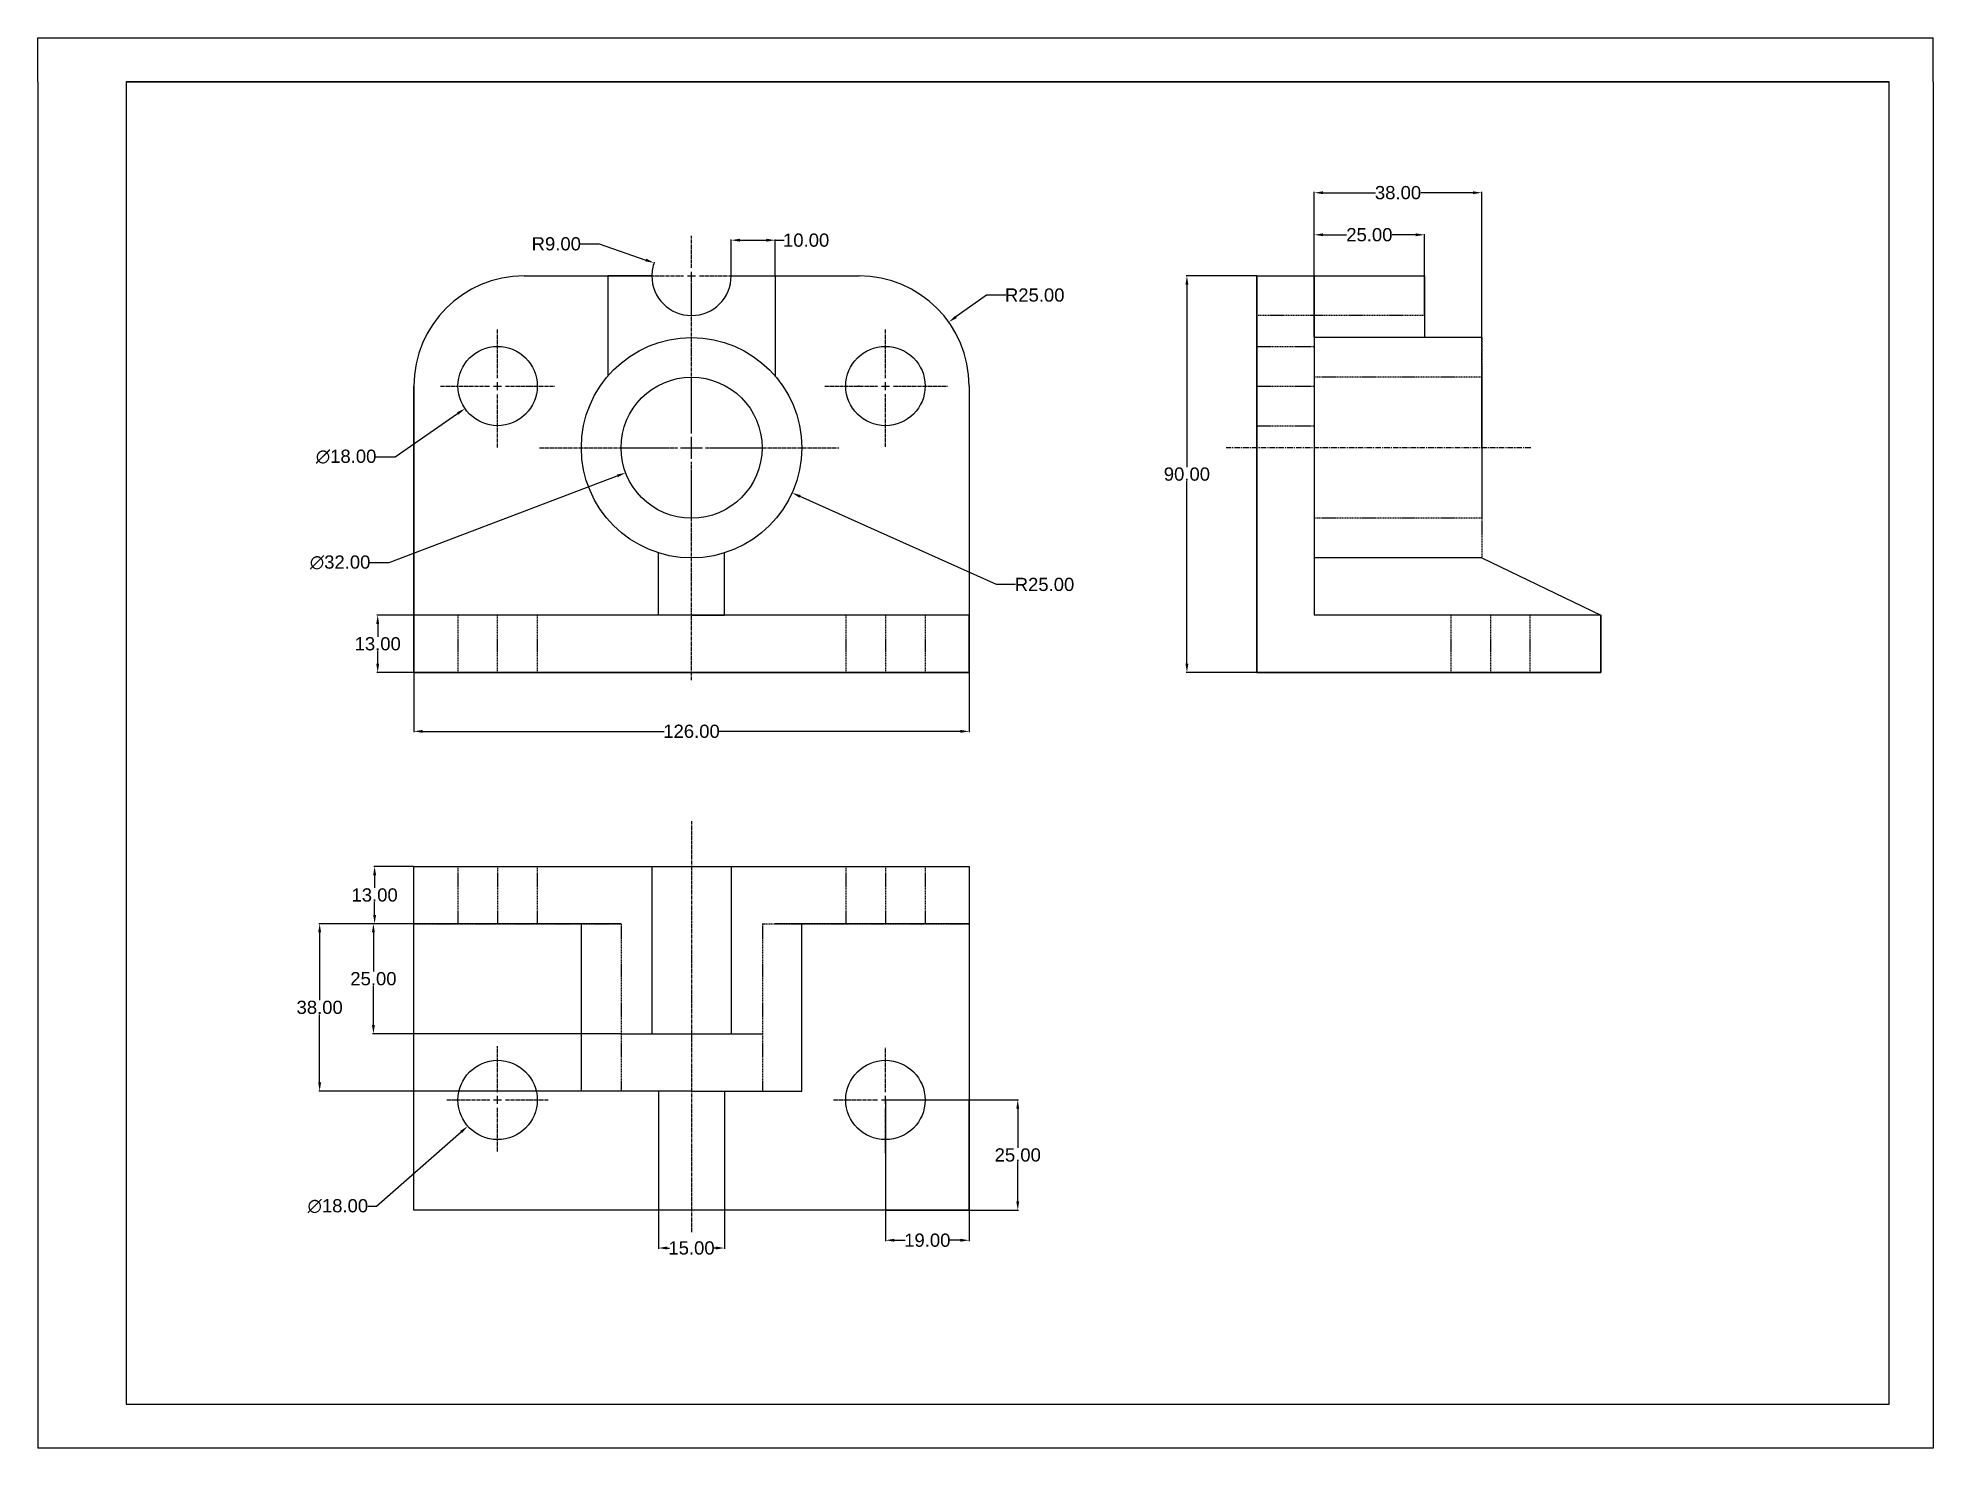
# Model space of a CAD drawing. Header units: inches. Extents: x 3 to 433, y 3 to 323.
import ezdxf

# ---------------------------------------------------------------- set-up
doc = ezdxf.new("R2010")
doc.units = ezdxf.units.IN
doc.header["$MEASUREMENT"] = 0
for name, pattern in [('CENTER', [2, 1.25, -0.25, 0.25, -0.25]), ('CENTER2', [1.125, 0.75, -0.125, 0.125, -0.125]), ('HIDDEN', [0.375, 0.25, -0.125])]:
    doc.linetypes.add(name, pattern=pattern)
doc.styles.get("Standard").update_dxf_attribs({"font": 'arial.ttf'})
doc.dimstyles.get("Standard").update_dxf_attribs({"dimtxt": 3, "dimasz": 2, "dimexe": 0.18, "dimexo": 0.0625, "dimgap": 0.09, "dimtad": 0, "dimtih": 1, "dimtoh": 1, "dimzin": 0, "dimdsep": 46, "dimtxsty": 'Standard', "dimcen": 0.09, "dimclrd": 140, "dimclre": 152, "dimadec": 0, "dimazin": 0, "dimtfac": 1, "dimtofl": 0, "dimtmove": 0, "dimatfit": 3, "dimfxl": 1, "dimtolj": 1, "dimtzin": 0, "dimarcsym": 0})

# ---------------------------------------------------------------- blocks, each defined once
blk = doc.blocks.new('*U28')
at = {"color": 0, "linetype": 'CENTER2', "transparency": 16777216}
for p, q in [((0, 1.8), (0, 12.87)), ((-12.96, 0), (-1.8, 0)), ((1.8, 0), (12.99, 0)), ((0, -13.93), (0, -1.8))]:
    blk.add_line(p, q, dxfattribs=at)
at = {"color": 0, "linetype": 'Continuous', "transparency": 16777216}
for p, q in [((-0.9, 0), (0.9, 0)), ((0, -0.9), (0, 0.9))]:
    blk.add_line(p, q, dxfattribs=at)
blk = doc.blocks.new('*U30')
at = {"color": 0, "linetype": 'CENTER2', "transparency": 16777216}
for p, q in [((0, 1.8), (0, 12.99)), ((-13.76, 0), (-1.8, 0)), ((1.8, 0), (14.1, 0)), ((0, -13.81), (0, -1.8))]:
    blk.add_line(p, q, dxfattribs=at)
at = {"color": 0, "linetype": 'Continuous', "transparency": 16777216}
for p, q in [((-0.9, 0), (0.9, 0)), ((0, -0.9), (0, 0.9))]:
    blk.add_line(p, q, dxfattribs=at)
blk = doc.blocks.new('*U31')
at = {"color": 0, "linetype": 'CENTER2', "transparency": 16777216}
for p, q in [((0, 1.8), (0, 11.89)), ((-11.8, 0), (-1.8, 0)), ((1.8, 0), (11.37, 0)), ((0, -12.1), (0, -1.8))]:
    blk.add_line(p, q, dxfattribs=at)
at = {"color": 0, "linetype": 'Continuous', "transparency": 16777216}
for p, q in [((-0.9, 0), (0.9, 0)), ((0, -0.9), (0, 0.9))]:
    blk.add_line(p, q, dxfattribs=at)
blk = doc.blocks.new('*U32')
at = {"color": 0, "linetype": 'CENTER2', "transparency": 16777216}
for p, q in [((0, 1.8), (0, 12.23)), ((-11.54, 0), (-1.8, 0)), ((1.8, 0), (11.51, 0)), ((0, -11.71), (0, -1.8))]:
    blk.add_line(p, q, dxfattribs=at)
at = {"color": 0, "linetype": 'Continuous', "transparency": 16777216}
for p, q in [((-0.9, 0), (0.9, 0)), ((0, -0.9), (0, 0.9))]:
    blk.add_line(p, q, dxfattribs=at)
blk = doc.blocks.new('*U33')
at = {"color": 0, "linetype": 'CENTER2', "transparency": 16777216}
for p, q in [((0, 1.8), (0, 9.12)), ((-9.12, 0), (-1.8, 0)), ((1.8, 0), (9.12, 0)), ((0, -9.12), (0, -1.8))]:
    blk.add_line(p, q, dxfattribs=at)
at = {"color": 0, "linetype": 'Continuous', "transparency": 16777216}
for p, q in [((-0.9, 0), (0.9, 0)), ((0, -0.9), (0, 0.9))]:
    blk.add_line(p, q, dxfattribs=at)
blk = doc.blocks.new('*U34')
at = {"color": 0, "linetype": 'CENTER2', "transparency": 16777216}
for p, q in [((0, 3.2), (0, 16.12)), ((-16.12, 0), (-3.2, 0)), ((3.2, 0), (16.12, 0)), ((0, -16.12), (0, -3.2))]:
    blk.add_line(p, q, dxfattribs=at)
at = {"color": 0, "linetype": 'Continuous', "transparency": 16777216}
for p, q in [((-1.6, 0), (1.6, 0)), ((0, -1.6), (0, 1.6))]:
    blk.add_line(p, q, dxfattribs=at)
blk = doc.blocks.new('*U35')
at = {"color": 0, "linetype": 'CENTER2', "transparency": 16777216}
for p, q in [((0, 5), (0, 39)), ((-34.5, 0), (-5, 0)), ((5, 0), (33.46, 0)), ((0, -52.73), (0, -5))]:
    blk.add_line(p, q, dxfattribs=at)
at = {"color": 0, "linetype": 'Continuous', "transparency": 16777216}
for p, q in [((-2.5, 0), (2.5, 0)), ((0, -2.5), (0, 2.5))]:
    blk.add_line(p, q, dxfattribs=at)
blk = doc.blocks.new('*D36')
at = {"color": 152, "linetype": 'Continuous', "lineweight": -2, "transparency": 16777216}
for p, q in [((87.91, 178.53), (87.91, 165.05)), ((213.91, 178.53), (213.91, 165.05))]:
    blk.add_line(p, q, dxfattribs=at)
at = {"color": 140, "linetype": 'Continuous', "lineweight": -2, "transparency": 16777216}
for p, q in [((89.91, 165.23), (144.74, 165.23)), ((211.91, 165.23), (157.08, 165.23))]:
    blk.add_line(p, q, dxfattribs=at)
at = {"color": 140, "linetype": 'Continuous', "transparency": 16777216}
for points in [[(89.91, 165.56), (89.91, 164.9), (87.91, 165.23)], [(211.91, 165.56), (211.91, 164.9), (213.91, 165.23)]]:
    blk.add_solid(points, dxfattribs=at)
at = {"layer": 'Defpoints', "color": 0, "linetype": 'Continuous', "transparency": 16777216}
for p in [(87.91, 178.59), (213.91, 178.59), (213.91, 165.23)]:
    blk.add_point(p, dxfattribs=at)
at = {"color": 0, "linetype": 'Continuous', "transparency": 16777216, "insert": (150.91, 165.23), "char_height": 3, "attachment_point": 5}
blk.add_mtext('\\A1;126.00', dxfattribs=at)
blk = doc.blocks.new('*D37')
at = {"color": 152, "linetype": 'Continuous', "lineweight": -2, "transparency": 16777216}
for p, q in [((279.15, 268.59), (263.13, 268.59)), ((279.15, 178.59), (263.13, 178.59))]:
    blk.add_line(p, q, dxfattribs=at)
at = {"color": 140, "linetype": 'Continuous', "lineweight": -2, "transparency": 16777216}
for p, q in [((263.31, 266.59), (263.31, 225.21)), ((263.31, 180.59), (263.31, 221.97))]:
    blk.add_line(p, q, dxfattribs=at)
at = {"color": 140, "linetype": 'Continuous', "transparency": 16777216}
for points in [[(262.98, 266.59), (263.65, 266.59), (263.31, 268.59)], [(262.98, 180.59), (263.65, 180.59), (263.31, 178.59)]]:
    blk.add_solid(points, dxfattribs=at)
at = {"layer": 'Defpoints', "color": 0, "linetype": 'Continuous', "transparency": 16777216}
for p in [(279.21, 268.59), (263.31, 178.59), (279.21, 178.59)]:
    blk.add_point(p, dxfattribs=at)
at = {"color": 0, "linetype": 'Continuous', "transparency": 16777216, "insert": (263.31, 223.59), "char_height": 3, "attachment_point": 5}
blk.add_mtext('\\A1;90.00', dxfattribs=at)
blk = doc.blocks.new('*D38')
at = {"color": 152, "linetype": 'Continuous', "lineweight": -2, "transparency": 16777216}
for p, q in [((106.82, 243.59), (107, 243.59)), ((106.91, 243.5), (106.91, 243.68))]:
    blk.add_line(p, q, dxfattribs=at)
at = {"color": 140, "linetype": 'Continuous', "lineweight": -2, "transparency": 16777216}
for p, q in [((83.65, 227.56), (97.85, 237.35)), ((79.32, 227.56), (83.65, 227.56))]:
    blk.add_line(p, q, dxfattribs=at)
at = {"color": 140, "linetype": 'Continuous', "transparency": 16777216}
blk.add_solid([(97.67, 237.62), (98.04, 237.07), (99.5, 238.48)], dxfattribs=at)
at = {"layer": 'Defpoints', "color": 0, "linetype": 'Continuous', "transparency": 16777216}
for p in [(114.33, 248.69), (99.5, 238.48)]:
    blk.add_point(p, dxfattribs=at)
at = {"color": 0, "linetype": 'Continuous', "transparency": 16777216, "insert": (72.54, 227.56), "char_height": 3, "attachment_point": 5}
blk.add_mtext('\\A1;∅18.00', dxfattribs=at)
blk = doc.blocks.new('*D39')
at = {"color": 152, "linetype": 'Continuous', "lineweight": -2, "transparency": 16777216}
for p, q in [((150.82, 229.59), (151, 229.59)), ((150.91, 229.5), (150.91, 229.68))]:
    blk.add_line(p, q, dxfattribs=at)
at = {"color": 140, "linetype": 'Continuous', "lineweight": -2, "transparency": 16777216}
for p, q in [((220.08, 198.56), (175.55, 218.54)), ((224.41, 198.56), (220.08, 198.56))]:
    blk.add_line(p, q, dxfattribs=at)
at = {"color": 140, "linetype": 'Continuous', "transparency": 16777216}
blk.add_solid([(175.68, 218.84), (175.41, 218.23), (173.72, 219.36)], dxfattribs=at)
at = {"layer": 'Defpoints', "color": 0, "linetype": 'Continuous', "transparency": 16777216}
for p in [(150.91, 229.59), (173.72, 219.36)]:
    blk.add_point(p, dxfattribs=at)
at = {"color": 0, "linetype": 'Continuous', "transparency": 16777216, "insert": (231, 198.56), "char_height": 3, "attachment_point": 5}
blk.add_mtext('\\A1;R25.00', dxfattribs=at)
blk = doc.blocks.new('*D40')
at = {"color": 152, "linetype": 'Continuous', "lineweight": -2, "transparency": 16777216}
for p, q in [((150.82, 229.59), (151, 229.59)), ((150.91, 229.5), (150.91, 229.68))]:
    blk.add_line(p, q, dxfattribs=at)
at = {"color": 140, "linetype": 'Continuous', "lineweight": -2, "transparency": 16777216}
for p, q in [((82.29, 203.55), (134.08, 223.2)), ((77.96, 203.55), (82.29, 203.55))]:
    blk.add_line(p, q, dxfattribs=at)
at = {"color": 140, "linetype": 'Continuous', "transparency": 16777216}
blk.add_solid([(133.97, 223.51), (134.2, 222.89), (135.95, 223.91)], dxfattribs=at)
at = {"layer": 'Defpoints', "color": 0, "linetype": 'Continuous', "transparency": 16777216}
for p in [(165.87, 235.27), (135.95, 223.91)]:
    blk.add_point(p, dxfattribs=at)
at = {"color": 0, "linetype": 'Continuous', "transparency": 16777216, "insert": (71.18, 203.55), "char_height": 3, "attachment_point": 5}
blk.add_mtext('\\A1;∅32.00', dxfattribs=at)
blk = doc.blocks.new('*D41')
at = {"color": 152, "linetype": 'Continuous', "lineweight": -2, "transparency": 16777216}
for p, q in [((159.91, 268.65), (159.91, 276.86)), ((169.91, 268.65), (169.91, 276.86))]:
    blk.add_line(p, q, dxfattribs=at)
at = {"color": 140, "linetype": 'Continuous', "lineweight": -2, "transparency": 16777216}
for p, q in [((161.91, 276.68), (167.91, 276.68)), ((169.91, 276.68), (171.91, 276.68))]:
    blk.add_line(p, q, dxfattribs=at)
at = {"color": 140, "linetype": 'Continuous', "transparency": 16777216}
for points in [[(161.91, 277.02), (161.91, 276.35), (159.91, 276.68)], [(167.91, 277.02), (167.91, 276.35), (169.91, 276.68)]]:
    blk.add_solid(points, dxfattribs=at)
at = {"layer": 'Defpoints', "color": 0, "linetype": 'Continuous', "transparency": 16777216}
for p in [(169.91, 276.68), (159.91, 268.59), (169.91, 268.59)]:
    blk.add_point(p, dxfattribs=at)
at = {"color": 0, "linetype": 'Continuous', "transparency": 16777216, "insert": (176.92, 276.68), "char_height": 3, "attachment_point": 5}
blk.add_mtext('\\A1;10.00', dxfattribs=at)
blk = doc.blocks.new('*D42')
at = {"color": 140, "linetype": 'Continuous', "lineweight": -2, "transparency": 16777216}
for p, q in [((217.86, 264.22), (210.9, 259.26)), ((222.2, 264.22), (217.86, 264.22))]:
    blk.add_line(p, q, dxfattribs=at)
at = {"color": 152, "linetype": 'Continuous', "lineweight": -2, "transparency": 16777216}
for p, q in [((188.82, 243.59), (189, 243.59)), ((188.91, 243.5), (188.91, 243.68))]:
    blk.add_line(p, q, dxfattribs=at)
at = {"color": 140, "linetype": 'Continuous', "transparency": 16777216}
blk.add_solid([(210.71, 259.53), (211.1, 258.99), (209.27, 258.1)], dxfattribs=at)
at = {"layer": 'Defpoints', "color": 0, "linetype": 'Continuous', "transparency": 16777216}
for p in [(209.27, 258.1), (188.91, 243.59)]:
    blk.add_point(p, dxfattribs=at)
at = {"color": 0, "linetype": 'Continuous', "transparency": 16777216, "insert": (228.78, 264.22), "char_height": 3, "attachment_point": 5}
blk.add_mtext('\\A1;R25.00', dxfattribs=at)
blk = doc.blocks.new('*D43')
at = {"color": 140, "linetype": 'Continuous', "lineweight": -2, "transparency": 16777216}
for p, q in [((125.64, 275.85), (129.97, 275.85)), ((129.97, 275.85), (140.52, 272.19))]:
    blk.add_line(p, q, dxfattribs=at)
at = {"color": 152, "linetype": 'Continuous', "lineweight": -2, "transparency": 16777216}
for p, q in [((150.82, 268.59), (151, 268.59)), ((150.91, 268.5), (150.91, 268.68))]:
    blk.add_line(p, q, dxfattribs=at)
blk.add_arc((150.91, 268.59), 9, 159.722, 179.6021, dxfattribs=at)
at = {"color": 140, "linetype": 'Continuous', "transparency": 16777216}
blk.add_solid([(140.63, 272.51), (140.41, 271.88), (142.41, 271.54)], dxfattribs=at)
at = {"layer": 'Defpoints', "color": 0, "linetype": 'Continuous', "transparency": 16777216}
for p in [(142.41, 271.54), (150.91, 268.59)]:
    blk.add_point(p, dxfattribs=at)
at = {"color": 0, "linetype": 'Continuous', "transparency": 16777216, "insert": (120.23, 275.85), "char_height": 3, "attachment_point": 5}
blk.add_mtext('\\A1;R9.00', dxfattribs=at)
blk = doc.blocks.new('*D44')
at = {"color": 152, "linetype": 'Continuous', "lineweight": -2, "transparency": 16777216}
for p, q in [((87.85, 191.59), (79.53, 191.59)), ((87.85, 178.59), (79.53, 178.59))]:
    blk.add_line(p, q, dxfattribs=at)
at = {"color": 140, "linetype": 'Continuous', "lineweight": -2, "transparency": 16777216}
for p, q in [((79.71, 189.59), (79.71, 186.71)), ((79.71, 180.59), (79.71, 183.47))]:
    blk.add_line(p, q, dxfattribs=at)
at = {"color": 140, "linetype": 'Continuous', "transparency": 16777216}
for points in [[(79.38, 189.59), (80.04, 189.59), (79.71, 191.59)], [(79.38, 180.59), (80.04, 180.59), (79.71, 178.59)]]:
    blk.add_solid(points, dxfattribs=at)
at = {"layer": 'Defpoints', "color": 0, "linetype": 'Continuous', "transparency": 16777216}
for p in [(87.91, 191.59), (79.71, 178.59), (87.91, 178.59)]:
    blk.add_point(p, dxfattribs=at)
at = {"color": 0, "linetype": 'Continuous', "transparency": 16777216, "insert": (79.71, 185.09), "char_height": 3, "attachment_point": 5}
blk.add_mtext('\\A1;13.00', dxfattribs=at)
blk = doc.blocks.new('*D45')
at = {"color": 152, "linetype": 'Continuous', "lineweight": -2, "transparency": 16777216}
for p, q in [((143.41, 56.53), (143.41, 47.81)), ((158.41, 56.53), (158.41, 47.81))]:
    blk.add_line(p, q, dxfattribs=at)
at = {"color": 140, "linetype": 'Continuous', "lineweight": -2, "transparency": 16777216}
for p, q in [((145.41, 47.99), (145.91, 47.99)), ((156.41, 47.99), (155.92, 47.99))]:
    blk.add_line(p, q, dxfattribs=at)
at = {"color": 140, "linetype": 'Continuous', "transparency": 16777216}
for points in [[(145.41, 48.33), (145.41, 47.66), (143.41, 47.99)], [(156.41, 48.33), (156.41, 47.66), (158.41, 47.99)]]:
    blk.add_solid(points, dxfattribs=at)
at = {"layer": 'Defpoints', "color": 0, "linetype": 'Continuous', "transparency": 16777216}
for p in [(143.41, 56.59), (158.41, 56.59), (158.41, 47.99)]:
    blk.add_point(p, dxfattribs=at)
at = {"color": 0, "linetype": 'Continuous', "transparency": 16777216, "insert": (150.91, 47.99), "char_height": 3, "attachment_point": 5}
blk.add_mtext('\\A1;15.00', dxfattribs=at)
blk = doc.blocks.new('*D46')
at = {"color": 152, "linetype": 'Continuous', "lineweight": -2, "transparency": 16777216}
for p, q in [((87.85, 134.59), (78.83, 134.59)), ((87.85, 121.59), (78.83, 121.59))]:
    blk.add_line(p, q, dxfattribs=at)
at = {"color": 140, "linetype": 'Continuous', "lineweight": -2, "transparency": 16777216}
for p, q in [((79.01, 132.59), (79.01, 129.71)), ((79.01, 123.59), (79.01, 126.47))]:
    blk.add_line(p, q, dxfattribs=at)
at = {"color": 140, "linetype": 'Continuous', "transparency": 16777216}
for points in [[(78.68, 132.59), (79.35, 132.59), (79.01, 134.59)], [(78.68, 123.59), (79.35, 123.59), (79.01, 121.59)]]:
    blk.add_solid(points, dxfattribs=at)
at = {"layer": 'Defpoints', "color": 0, "linetype": 'Continuous', "transparency": 16777216}
for p in [(87.91, 134.59), (79.01, 121.59), (87.91, 121.59)]:
    blk.add_point(p, dxfattribs=at)
at = {"color": 0, "linetype": 'Continuous', "transparency": 16777216, "insert": (79.01, 128.09), "char_height": 3, "attachment_point": 5}
blk.add_mtext('\\A1;13.00', dxfattribs=at)
blk = doc.blocks.new('*D47')
at = {"color": 152, "linetype": 'Continuous', "lineweight": -2, "transparency": 16777216}
for p, q in [((134.85, 121.59), (78.56, 121.59)), ((134.85, 96.59), (78.56, 96.59))]:
    blk.add_line(p, q, dxfattribs=at)
at = {"color": 140, "linetype": 'Continuous', "lineweight": -2, "transparency": 16777216}
for p, q in [((78.74, 119.59), (78.74, 110.71)), ((78.74, 98.59), (78.74, 107.47))]:
    blk.add_line(p, q, dxfattribs=at)
at = {"color": 140, "linetype": 'Continuous', "transparency": 16777216}
for points in [[(78.4, 119.59), (79.07, 119.59), (78.74, 121.59)], [(78.4, 98.59), (79.07, 98.59), (78.74, 96.59)]]:
    blk.add_solid(points, dxfattribs=at)
at = {"layer": 'Defpoints', "color": 0, "linetype": 'Continuous', "transparency": 16777216}
for p in [(134.91, 121.59), (78.74, 96.59), (134.91, 96.59)]:
    blk.add_point(p, dxfattribs=at)
at = {"color": 0, "linetype": 'Continuous', "transparency": 16777216, "insert": (78.74, 109.09), "char_height": 3, "attachment_point": 5}
blk.add_mtext('\\A1;25.00', dxfattribs=at)
blk = doc.blocks.new('*D48')
at = {"color": 152, "linetype": 'Continuous', "lineweight": -2, "transparency": 16777216}
for p, q in [((134.85, 121.59), (66.36, 121.59)), ((134.85, 83.59), (66.36, 83.59))]:
    blk.add_line(p, q, dxfattribs=at)
at = {"color": 140, "linetype": 'Continuous', "lineweight": -2, "transparency": 16777216}
for p, q in [((66.54, 119.59), (66.54, 104.21)), ((66.54, 85.59), (66.54, 100.97))]:
    blk.add_line(p, q, dxfattribs=at)
at = {"color": 140, "linetype": 'Continuous', "transparency": 16777216}
for points in [[(66.2, 119.59), (66.87, 119.59), (66.54, 121.59)], [(66.2, 85.59), (66.87, 85.59), (66.54, 83.59)]]:
    blk.add_solid(points, dxfattribs=at)
at = {"layer": 'Defpoints', "color": 0, "linetype": 'Continuous', "transparency": 16777216}
for p in [(134.91, 121.59), (66.54, 83.59), (134.91, 83.59)]:
    blk.add_point(p, dxfattribs=at)
at = {"color": 0, "linetype": 'Continuous', "transparency": 16777216, "insert": (66.54, 102.59), "char_height": 3, "attachment_point": 5}
blk.add_mtext('\\A1;38.00', dxfattribs=at)
blk = doc.blocks.new('*D49')
at = {"color": 152, "linetype": 'Continuous', "lineweight": -2, "transparency": 16777216}
for p, q in [((194.91, 81.53), (194.91, 49.57)), ((213.91, 81.53), (213.91, 49.57))]:
    blk.add_line(p, q, dxfattribs=at)
at = {"color": 140, "linetype": 'Continuous', "lineweight": -2, "transparency": 16777216}
for p, q in [((196.91, 49.75), (199.41, 49.75)), ((211.91, 49.75), (209.42, 49.75))]:
    blk.add_line(p, q, dxfattribs=at)
at = {"color": 140, "linetype": 'Continuous', "transparency": 16777216}
for points in [[(196.91, 50.09), (196.91, 49.42), (194.91, 49.75)], [(211.91, 50.09), (211.91, 49.42), (213.91, 49.75)]]:
    blk.add_solid(points, dxfattribs=at)
at = {"layer": 'Defpoints', "color": 0, "linetype": 'Continuous', "transparency": 16777216}
for p in [(194.91, 81.59), (213.91, 81.59), (213.91, 49.75)]:
    blk.add_point(p, dxfattribs=at)
at = {"color": 0, "linetype": 'Continuous', "transparency": 16777216, "insert": (204.41, 49.75), "char_height": 3, "attachment_point": 5}
blk.add_mtext('\\A1;19.00', dxfattribs=at)
blk = doc.blocks.new('*D50')
at = {"color": 152, "linetype": 'Continuous', "lineweight": -2, "transparency": 16777216}
for p, q in [((194.98, 81.59), (225.11, 81.59)), ((194.98, 56.59), (225.11, 56.59))]:
    blk.add_line(p, q, dxfattribs=at)
at = {"color": 140, "linetype": 'Continuous', "lineweight": -2, "transparency": 16777216}
for p, q in [((224.93, 79.59), (224.93, 70.71)), ((224.93, 58.59), (224.93, 67.47))]:
    blk.add_line(p, q, dxfattribs=at)
at = {"color": 140, "linetype": 'Continuous', "transparency": 16777216}
for points in [[(224.6, 79.59), (225.26, 79.59), (224.93, 81.59)], [(224.6, 58.59), (225.26, 58.59), (224.93, 56.59)]]:
    blk.add_solid(points, dxfattribs=at)
at = {"layer": 'Defpoints', "color": 0, "linetype": 'Continuous', "transparency": 16777216}
for p in [(194.91, 81.59), (194.91, 56.59), (224.93, 56.59)]:
    blk.add_point(p, dxfattribs=at)
at = {"color": 0, "linetype": 'Continuous', "transparency": 16777216, "insert": (224.93, 69.09), "char_height": 3, "attachment_point": 5}
blk.add_mtext('\\A1;25.00', dxfattribs=at)
blk = doc.blocks.new('*D51')
at = {"color": 152, "linetype": 'Continuous', "lineweight": -2, "transparency": 16777216}
for p, q in [((106.82, 81.59), (107, 81.59)), ((106.91, 81.5), (106.91, 81.68))]:
    blk.add_line(p, q, dxfattribs=at)
at = {"color": 140, "linetype": 'Continuous', "lineweight": -2, "transparency": 16777216}
for p, q in [((79.45, 57.49), (98.65, 74.33)), ((77.45, 57.49), (79.45, 57.49))]:
    blk.add_line(p, q, dxfattribs=at)
at = {"color": 140, "linetype": 'Continuous', "transparency": 16777216}
blk.add_solid([(98.43, 74.58), (98.86, 74.08), (100.15, 75.65)], dxfattribs=at)
at = {"layer": 'Defpoints', "color": 0, "linetype": 'Continuous', "transparency": 16777216}
for p in [(113.68, 87.52), (100.15, 75.65)]:
    blk.add_point(p, dxfattribs=at)
at = {"color": 0, "linetype": 'Continuous', "transparency": 16777216, "insert": (70.67, 57.49), "char_height": 3, "attachment_point": 5}
blk.add_mtext('\\A1;∅18.00', dxfattribs=at)
blk = doc.blocks.new('*D52')
at = {"color": 152, "linetype": 'Continuous', "lineweight": -2, "transparency": 16777216}
for p, q in [((292.21, 259.65), (292.21, 278.09)), ((317.21, 259.65), (317.21, 278.09))]:
    blk.add_line(p, q, dxfattribs=at)
at = {"color": 140, "linetype": 'Continuous', "lineweight": -2, "transparency": 16777216}
for p, q in [((294.21, 277.91), (299.54, 277.91)), ((315.21, 277.91), (309.89, 277.91))]:
    blk.add_line(p, q, dxfattribs=at)
at = {"color": 140, "linetype": 'Continuous', "transparency": 16777216}
for points in [[(294.21, 278.25), (294.21, 277.58), (292.21, 277.91)], [(315.21, 278.25), (315.21, 277.58), (317.21, 277.91)]]:
    blk.add_solid(points, dxfattribs=at)
at = {"layer": 'Defpoints', "color": 0, "linetype": 'Continuous', "transparency": 16777216}
for p in [(317.21, 277.91), (292.21, 259.59), (317.21, 259.59)]:
    blk.add_point(p, dxfattribs=at)
at = {"color": 0, "linetype": 'Continuous', "transparency": 16777216, "insert": (304.71, 277.91), "char_height": 3, "attachment_point": 5}
blk.add_mtext('\\A1;25.00', dxfattribs=at)
blk = doc.blocks.new('*D53')
at = {"color": 152, "linetype": 'Continuous', "lineweight": -2, "transparency": 16777216}
for p, q in [((292.21, 254.65), (292.21, 287.64)), ((330.21, 254.65), (330.21, 287.64))]:
    blk.add_line(p, q, dxfattribs=at)
at = {"color": 140, "linetype": 'Continuous', "lineweight": -2, "transparency": 16777216}
for p, q in [((294.21, 287.46), (306.07, 287.46)), ((328.21, 287.46), (316.36, 287.46))]:
    blk.add_line(p, q, dxfattribs=at)
at = {"color": 140, "linetype": 'Continuous', "transparency": 16777216}
for points in [[(294.21, 287.79), (294.21, 287.12), (292.21, 287.46)], [(328.21, 287.79), (328.21, 287.12), (330.21, 287.46)]]:
    blk.add_solid(points, dxfattribs=at)
at = {"layer": 'Defpoints', "color": 0, "linetype": 'Continuous', "transparency": 16777216}
for p in [(330.21, 287.46), (292.21, 254.59), (330.21, 254.59)]:
    blk.add_point(p, dxfattribs=at)
at = {"color": 0, "linetype": 'Continuous', "transparency": 16777216, "insert": (311.21, 287.46), "char_height": 3, "attachment_point": 5}
blk.add_mtext('\\A1;38.00', dxfattribs=at)

msp = doc.modelspace()

# ---------------------------------------------------------------- linework, layer by layer
for p, q in [((2.614, 312.589), (2.614, 322.589)), ((2.614, 312.589), (2.614, 322.589)), ((2.614, 322.589), (432.614, 322.589)), ((432.614, 312.589), (432.614, 322.589)), ((2.614, 312.589), (2.614, 2.589)), ((422.614, 312.589), (22.614, 312.589)), ((22.614, 312.589), (22.614, 12.589)), ((22.614, 312.589), (87.914, 312.589)), ((22.614, 312.589), (22.614, 268.589)), ((87.914, 312.589), (213.914, 312.589)), ((213.914, 312.589), (279.214, 312.589)), ((279.214, 312.589), (357.214, 312.589)), ((357.214, 312.589), (422.614, 312.589)), ((422.614, 12.589), (422.614, 312.589)), ((432.614, 312.589), (432.614, 2.589)), ((112.914, 268.589), (141.914, 268.589)), ((112.914, 268.589), (141.914, 268.589)), ((141.914, 268.589), (131.914, 268.589)), ((141.914, 268.589), (131.914, 268.589)), ((131.914, 268.589), (131.914, 245.837)), ((159.914, 268.589), (188.914, 268.589)), ((159.914, 268.589), (188.914, 268.589)), ((159.914, 268.589), (169.914, 268.589)), ((169.914, 268.589), (169.914, 245.837)), ((279.214, 178.589), (279.214, 268.589)), ((279.214, 268.589), (317.214, 268.589)), ((279.214, 268.589), (279.214, 178.589)), ((279.214, 268.589), (292.214, 268.589)), ((291.264, 268.589), (316.264, 268.589)), ((291.264, 268.589), (316.264, 268.589)), ((292.214, 268.589), (292.214, 191.589)), ((292.214, 268.589), (317.214, 268.589)), ((317.214, 268.589), (317.214, 254.589)), ((330.214, 229.589), (330.214, 245.589)), ((330.214, 245.589), (330.214, 213.589)), ((87.914, 178.589), (87.914, 243.589)), ((87.914, 243.589), (87.914, 178.589)), ((213.914, 243.589), (213.914, 178.589)), ((213.914, 243.589), (213.914, 178.589)), ((143.414, 191.589), (143.414, 205.74)), ((158.414, 191.589), (158.414, 205.74)), ((213.914, 191.589), (87.914, 191.589)), ((150.914, 191.589), (143.414, 191.589)), ((150.914, 191.589), (158.414, 191.589)), ((213.914, 178.589), (213.914, 191.589)), ((357.214, 191.589), (292.214, 191.589)), ((357.214, 191.589), (357.214, 178.589)), ((357.214, 178.589), (357.214, 191.589)), ((213.914, 178.589), (87.914, 178.589)), ((87.914, 178.589), (213.914, 178.589)), ((357.214, 178.589), (279.214, 178.589)), ((279.214, 178.589), (357.214, 178.589)), ((87.914, 56.589), (87.914, 134.589)), ((87.914, 134.589), (213.914, 134.589)), ((87.914, 134.589), (213.914, 134.589)), ((141.914, 134.589), (141.914, 96.589)), ((159.914, 134.589), (159.914, 96.589)), ((213.914, 134.589), (213.914, 56.589)), ((213.914, 134.589), (213.914, 121.589)), ((131.914, 121.589), (87.914, 121.589)), ((125.914, 83.589), (125.914, 121.589)), ((213.914, 121.589), (169.914, 121.589)), ((175.914, 83.589), (175.914, 121.589)), ((150.914, 83.589), (125.914, 83.589)), ((150.914, 83.589), (143.414, 83.589)), ((143.414, 83.589), (143.414, 56.589)), ((150.914, 83.589), (175.914, 83.589)), ((150.914, 83.589), (158.414, 83.589)), ((150.914, 83.589), (166.914, 83.589)), ((158.414, 83.589), (158.414, 56.589)), ((213.914, 56.589), (213.914, 81.589)), ((213.914, 56.589), (87.914, 56.589)), ((22.614, 12.589), (422.614, 12.589)), ((22.614, 12.589), (87.914, 12.589)), ((432.614, 2.589), (2.614, 2.589))]:
    msp.add_line(p, q)
at = {"linetype": 'HIDDEN'}
for p, q in [((317.214, 268.589), (317.214, 259.589)), ((330.214, 245.589), (330.214, 254.589)), ((330.214, 254.589), (330.214, 204.589)), ((330.214, 229.589), (330.214, 245.589)), ((357.214, 191.589), (332.214, 191.589)), ((332.214, 178.589), (341.214, 178.589)), ((87.914, 121.589), (134.914, 121.589)), ((134.914, 121.589), (134.914, 83.589)), ((167.034, 121.589), (167.034, 83.589)), ((167.034, 121.589), (213.914, 121.589))]:
    msp.add_line(p, q, dxfattribs=at)
at = {"color": 165, "linetype": 'HIDDEN', "true_color": 0x5e67af}
for p, q in [((317.214, 259.589), (279.214, 259.589)), ((330.214, 245.589), (292.214, 245.589)), ((330.214, 213.589), (292.214, 213.589))]:
    msp.add_line(p, q, dxfattribs=at)
at = {"linetype": 'Continuous'}
for p, q in [((330.214, 254.589), (292.214, 254.589)), ((330.214, 204.589), (292.214, 204.589)), ((330.214, 204.589), (357.214, 191.589))]:
    msp.add_line(p, q, dxfattribs=at)
at = {"color": 85, "linetype": 'HIDDEN', "true_color": 0x58ba48}
for p, q in [((279.214, 252.589), (292.214, 252.589)), ((279.214, 243.589), (292.214, 243.589)), ((279.214, 234.589), (292.214, 234.589)), ((97.914, 191.589), (97.914, 178.589)), ((106.914, 178.589), (106.914, 191.589)), ((115.914, 191.589), (115.914, 178.589)), ((185.914, 191.589), (185.914, 178.589)), ((194.914, 191.589), (194.914, 178.589)), ((203.914, 191.589), (203.914, 178.589)), ((323.214, 191.589), (323.214, 178.589)), ((332.214, 191.589), (332.214, 178.589)), ((341.214, 178.589), (341.214, 191.589)), ((106.914, 178.589), (106.914, 178.589)), ((97.914, 134.589), (97.914, 121.589)), ((106.914, 134.589), (106.914, 121.589)), ((115.914, 134.589), (115.914, 121.589)), ((185.914, 134.589), (185.914, 121.589)), ((194.914, 134.589), (194.914, 121.589)), ((203.914, 134.589), (203.914, 121.589))]:
    msp.add_line(p, q, dxfattribs=at)
at = {"color": 2, "linetype": 'CENTER', "true_color": 0xf1eb1f}
msp.add_line((341.329, 229.589), (272.227, 229.589), dxfattribs=at)
at = {"color": 2, "linetype": 'CENTER2', "true_color": 0xf1eb1f}
msp.add_line((150.914, 144.848), (150.914, 51.546), dxfattribs=at)
at = {"color": 7, "linetype": 'Continuous', "true_color": 0xffffff}
msp.add_line((134.914, 96.589), (167.034, 96.589), dxfattribs=at)
for centre, radius in [((150.914, 229.589), 25), ((106.914, 243.589), 9), ((194.914, 243.589), 9), ((150.914, 229.589), 16), ((106.914, 81.589), 9), ((194.914, 81.589), 9)]:
    msp.add_circle(centre, radius)
for centre, radius, start, end in [((112.914, 243.589), 25, 90, 180), ((150.914, 268.589), 9, 180, 0), ((188.914, 243.589), 25, 0, 90)]:
    msp.add_arc(centre, radius, start, end)

# ---------------------------------------------------------------- block references
at = {"color": 2, "linetype": 'CENTER2', "true_color": 0xf1eb1f}
for name, p in [('*U33', (150.914, 268.589)), ('*U35', (150.914, 229.589)), ('*U28', (106.914, 243.589)), ('*U30', (194.914, 243.589)), ('*U32', (106.914, 81.589)), ('*U31', (194.914, 81.589))]:
    msp.add_blockref(name, p, dxfattribs=at)
at = {"linetype": 'CENTER2'}
msp.add_blockref('*U34', (150.914, 229.589), dxfattribs=at)

# ---------------------------------------------------------------- dimensions: what is measured, and where the dimension line sits
at = {"linetype": 'Continuous'}
for base, p1, p2, picture, middle in [((330.214, 287.457), (292.214, 254.589), (330.214, 254.589), '*D53', (311.214, 287.457)), ((317.214, 277.915), (292.214, 259.589), (317.214, 259.589), '*D52', (304.714, 277.915)), ((169.914, 276.684), (159.914, 268.589), (169.914, 268.589), '*D41', (176.919, 276.684)), ((213.914, 165.231), (87.914, 178.589), (213.914, 178.589), '*D36', (150.914, 165.231)), ((158.414, 47.993), (143.414, 56.589), (158.414, 56.589), '*D45', (150.914, 47.993))]:
    dim = msp.add_linear_dim(base=base, p1=p1, p2=p2, dimstyle='Standard', dxfattribs=at)
    dim.commit()
    dim.dimension.update_dxf_attribs({"geometry": picture, "text_midpoint": middle})
for center, mpoint, picture, middle in [((150.914, 268.589), (142.411, 271.539), '*D43', (120.227, 275.853)), ((188.914, 243.589), (209.274, 258.096), '*D42', (228.777, 264.217)), ((150.914, 229.589), (173.724, 219.356), '*D39', (230.995, 198.56))]:
    dim = msp.add_radius_dim(center=center, mpoint=mpoint, dimstyle='Standard', dxfattribs=at)
    dim.commit()
    dim.dimension.update_dxf_attribs({"geometry": picture, "text_midpoint": middle, "dimtype": 164})
for base, p1, p2, picture, middle in [((263.313, 178.589), (279.214, 268.589), (279.214, 178.589), '*D37', (263.313, 223.589)), ((79.71, 178.589), (87.914, 191.589), (87.914, 178.589), '*D44', (79.71, 185.089)), ((79.013, 121.589), (87.914, 134.589), (87.914, 121.589), '*D46', (79.013, 128.089)), ((66.536, 83.589), (134.914, 121.589), (134.914, 83.589), '*D48', (66.536, 102.589)), ((78.736, 96.589), (134.914, 121.589), (134.914, 96.589), '*D47', (78.736, 109.089)), ((224.932, 56.589), (194.914, 81.589), (194.914, 56.589), '*D50', (224.932, 69.089))]:
    dim = msp.add_linear_dim(base=base, p1=p1, p2=p2, angle=90, dimstyle='Standard', dxfattribs=at)
    dim.commit()
    dim.dimension.update_dxf_attribs({"geometry": picture, "text_midpoint": middle})
for p1, p2, picture, middle in [((114.325, 248.694), (99.502, 238.483), '*D38', (72.541, 227.564)), ((165.873, 235.266), (135.954, 223.912), '*D40', (71.177, 203.547)), ((113.679, 87.525), (100.149, 75.653), '*D51', (70.671, 57.491))]:
    dim = msp.add_diameter_dim_2p(p1=p1, p2=p2, dimstyle='Standard', dxfattribs=at)
    dim.commit()
    dim.dimension.update_dxf_attribs({"geometry": picture, "text_midpoint": middle, "dimtype": 163})
dim = msp.add_linear_dim(base=(213.914, 49.753), p1=(194.914, 81.589), p2=(213.914, 81.589), dimstyle='Standard', dxfattribs=at)
dim.commit()
dim.dimension.update_dxf_attribs({"geometry": '*D49', "text_midpoint": (204.414, 49.753), "dimtype": 160})

doc.saveas('drawing.dxf')
